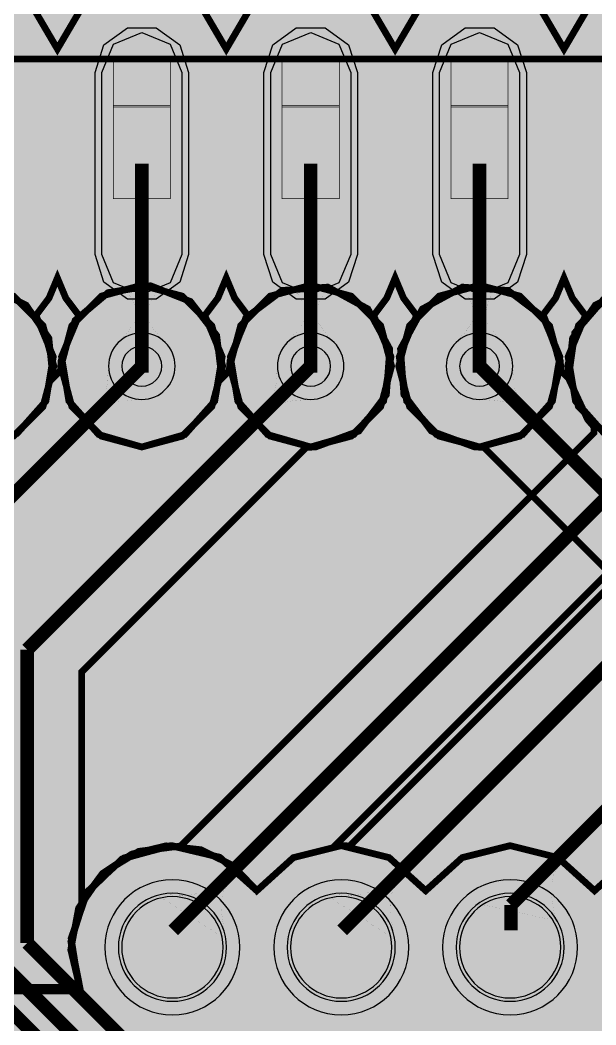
# Model space of a CAD drawing. Header units: millimetres. Extents: x 0 to 100, y -100 to 0.
# Drawn here: x 38.09 to 42.42, y -91.08 to -83.53 of the extents above; entities that cross this region are included whole.
import ezdxf

# ---------------------------------------------------------------- set-up
doc = ezdxf.new("R2010")
doc.units = ezdxf.units.MM
doc.header["$MEASUREMENT"] = 0
for name, color, linetype, true_color in [('Bottom-Layer', 7, 'Continuous', 0x0000ff), ('Bottom-Paste-Mask-Layer', 7, 'Continuous', 0x800000), ('Bottom-Solder-Mask-Layer', 7, 'Continuous', 0xaa00ff), ('Component-Shape-Layer', 7, 'Continuous', 0x00cccc), ('Hole-Layer', 7, 'Continuous', 0x222222), ('Inner1', 7, 'Continuous', 0x999966), ('Inner2', 7, 'Continuous', 0x008000), ('Multi-Layer', 7, 'Continuous', 0xc0c0c0), ('Pin-Floating-Layer', 7, 'Continuous', 0xff99ff), ('Pin-Soldering-Layer', 7, 'Continuous', 0xcc9999), ('Top-Layer', 7, 'Continuous', 0xff0000), ('Top-Paste-Mask-Layer', 7, 'Continuous', 0x808080), ('Top-Solder-Mask-Layer', 7, 'Continuous', 0x800080)]:
    doc.layers.add(name, color=color, linetype=linetype, true_color=true_color)

msp = doc.modelspace()

# ---------------------------------------------------------------- hatches: boundary and pattern name
at = {"layer": 'Bottom-Layer'}
for points in [[(99.6419, -0.3581), (99.6419, -99.6419), (0.3581, -99.6419), (0.3581, -0.3581)], [(42.7247, -86.7299), (43.0246, -86.6992), (43.2729, -86.5283), (43.4086, -86.2591), (43.3984, -85.9578), (43.2447, -85.6985), (42.9853, -85.5448), (42.684, -85.5345), (42.4149, -85.6702), (42.2439, -85.9185), (42.2132, -86.2184), (42.1567, -86.1619), (42.1515, -86.0885), (42.033, -85.7661), (41.7588, -85.5593), (41.4162, -85.5341), (41.1146, -85.6985), (40.9502, -86.0001), (40.9755, -86.3426), (41.1823, -86.6169), (41.5047, -86.7353), (41.5781, -86.7406), (44.6501, -89.8125), (44.2963, -89.7352), (43.9466, -89.8292), (43.6795, -90.0737), (43.4043, -89.8249), (43.0445, -89.7349), (42.6846, -89.8249), (42.4095, -90.0737), (42.1343, -89.8249), (41.7745, -89.7349), (41.4146, -89.8249), (41.1395, -90.0737), (40.8643, -89.8249), (40.5045, -89.7349), (40.1446, -89.8249), (39.8695, -90.0737), (39.6866, -89.883), (39.4498, -89.7659), (39.1872, -89.7364), (38.9303, -89.7981), (38.7097, -89.9435), (38.5518, -90.1553), (38.5518, -88.43), (40.2412, -86.7406), (40.3146, -86.7353), (40.637, -86.6169), (40.8438, -86.3426), (40.8691, -86.0001), (40.7047, -85.6985), (40.4031, -85.5341), (40.0605, -85.5593), (39.7863, -85.7661), (39.6678, -86.0885), (39.6626, -86.1619), (39.6061, -86.2184), (39.5674, -85.8979), (39.37, -85.6423), (39.0696, -85.5238), (38.751, -85.5758), (38.5038, -85.7835), (38.3978, -86.0885), (38.3926, -86.1619), (38.3361, -86.2184), (38.3053, -85.9184), (38.1342, -85.67), (37.8647, -85.5344), (37.5633, -85.545), (37.304, -85.6991), (37.1506, -85.9588), (37.141, -86.2603), (37.2773, -86.5293), (37.3255, -86.5849), (37.3255, -90.6937), (37.3566, -90.8503), (37.4453, -90.9831), (38.3695, -91.9072), (38.5022, -91.9959), (38.6588, -92.027), (44.3484, -92.027), (44.2115, -92.3), (44.1922, -92.6047), (44.2938, -92.8927), (44.5001, -93.118), (44.778, -93.2445), (45.0833, -93.2522), (45.3672, -93.1398), (45.5845, -92.9253), (45.8596, -93.174), (46.2195, -93.264), (46.5794, -93.174), (46.8545, -92.9253), (47.1297, -93.174), (47.4895, -93.264), (47.8494, -93.174), (48.1245, -92.9253), (48.3997, -93.174), (48.7595, -93.264), (49.1194, -93.174), (49.3945, -92.9253), (49.6697, -93.174), (50.0295, -93.264), (50.3894, -93.174), (50.6645, -92.9253), (50.9397, -93.174), (51.2995, -93.264), (51.6594, -93.174), (51.9345, -92.9253), (52.2097, -93.174), (52.5695, -93.264), (52.9294, -93.174), (53.2045, -92.9253), (53.4797, -93.174), (53.8395, -93.264), (54.1994, -93.174), (54.4745, -92.9253), (54.7497, -93.174), (55.1095, -93.264), (55.4694, -93.174), (55.7445, -92.9253), (56.0197, -93.174), (56.3795, -93.264), (56.7394, -93.174), (57.0145, -92.9253), (57.2897, -93.174), (57.6495, -93.264), (58.0094, -93.174), (58.2845, -92.9253), (58.5597, -93.174), (58.9195, -93.264), (59.2794, -93.174), (59.5545, -92.9253), (59.8297, -93.174), (60.1895, -93.264), (60.5494, -93.174), (60.8245, -92.9253), (61.0366, -93.1364), (61.3135, -93.2499), (61.6127, -93.2485), (61.8885, -93.1324), (62.0985, -92.9192), (62.2107, -92.6418), (62.2078, -92.3426), (62.0903, -92.0674), (62.0903, -90.0939), (62.0591, -89.9373), (61.9704, -89.8046), (61.4624, -89.2966), (61.3297, -89.2079), (61.1731, -89.1767), (45.1715, -89.1767)], [(38.8281, -90.4995, 1), (39.6409, -90.4995, 1)], [(40.0981, -90.4995, 1), (40.9109, -90.4995, 1)], [(41.3681, -90.4995, 1), (42.1809, -90.4995, 1)]]:
    msp.add_hatch(color=256, dxfattribs=at).paths.add_polyline_path(points)
at = {"layer": 'Bottom-Paste-Mask-Layer'}
for points in [[(38.8281, -90.4995, 1), (39.6409, -90.4995, 1)], [(40.0981, -90.4995, 1), (40.9109, -90.4995, 1)], [(41.3681, -90.4995, 1), (42.1809, -90.4995, 1)]]:
    msp.add_hatch(color=256, dxfattribs=at).paths.add_polyline_path(points)
at = {"layer": 'Bottom-Solder-Mask-Layer'}
for points in [[(38.7265, -90.4995, 1), (39.7425, -90.4995, 1)], [(39.9965, -90.4995, 1), (41.0125, -90.4995, 1)], [(41.2665, -90.4995, 1), (42.2825, -90.4995, 1)]]:
    msp.add_hatch(color=256, dxfattribs=at).paths.add_polyline_path(points)
at = {"layer": 'Hole-Layer'}
for points in [[(38.8535, -90.4995, 1), (39.6155, -90.4995, 1)], [(40.1235, -90.4995, 1), (40.8855, -90.4995, 1)], [(41.3935, -90.4995, 1), (42.1555, -90.4995, 1)]]:
    msp.add_hatch(color=256, dxfattribs=at).paths.add_polyline_path(points)
at = {"layer": 'Inner1'}
for points in [[(99.6419, -0.3581), (99.6419, -99.6419), (0.3581, -99.6419), (0.3581, -0.3581)], [(47.4913, -85.7694), (47.237, -85.7235), (47.0059, -85.8392), (43.1076, -89.7375), (42.9229, -89.7447), (42.7454, -89.7959), (51.4133, -81.128), (51.4897, -81.0892), (51.5564, -81.0352), (51.6008, -80.9908), (52.0418, -80.9908), (52.299, -81.1897), (52.6198, -81.2424), (52.9271, -81.1363), (53.1471, -80.8969), (53.2268, -80.5817), (53.1471, -80.2664), (52.9271, -80.027), (52.6198, -79.9209), (52.299, -79.9736), (52.0418, -80.1725), (51.4313, -80.1725), (51.2748, -80.2037), (51.142, -80.2924), (51.1201, -80.3142), (51.0442, -80.353), (50.9779, -80.4067), (44.4799, -86.9047), (44.4903, -86.8523), (44.4938, -86.7991), (44.4938, -86.5849), (44.542, -86.5293), (44.6862, -86.2176), (44.6386, -85.8774), (44.4142, -85.6174), (44.0847, -85.5203), (43.7551, -85.6174), (43.5308, -85.8774), (43.4831, -86.2176), (43.6273, -86.5293), (43.6755, -86.5849), (43.6755, -86.6296), (40.5675, -89.7375), (40.5117, -89.735), (40.4558, -89.7365), (43.104, -87.0884), (43.1926, -86.9556), (43.2238, -86.7991), (43.2238, -86.5849), (43.272, -86.5293), (43.4162, -86.2176), (43.3686, -85.8774), (43.1442, -85.6174), (42.8147, -85.5203), (42.4851, -85.6174), (42.2608, -85.8774), (42.2131, -86.2176), (42.3573, -86.5293), (42.4055, -86.5849), (42.4055, -86.6296), (39.2975, -89.7375), (38.9818, -89.7779), (38.7098, -89.9434), (38.5288, -90.2052), (38.4702, -90.5181), (38.544, -90.8277), (29.4535, -90.8277), (25.3557, -86.7299), (25.6556, -86.6992), (25.9039, -86.5283), (26.0396, -86.2591), (26.0293, -85.9578), (25.8756, -85.6985), (25.6163, -85.5448), (25.315, -85.5345), (25.0458, -85.6702), (24.8749, -85.9185), (24.8442, -86.2184), (24.7877, -86.1619), (24.7825, -86.0885), (24.6765, -85.7835), (24.4293, -85.5758), (24.1106, -85.5238), (23.8103, -85.6423), (23.6129, -85.8979), (23.5742, -86.2184), (23.5177, -86.1619), (23.5124, -86.0885), (23.4065, -85.7835), (23.1593, -85.5758), (22.8406, -85.5238), (22.5403, -85.6423), (22.3429, -85.8979), (22.3042, -86.2184), (22.2477, -86.1619), (22.2424, -86.0885), (22.1653, -85.8298), (21.9838, -85.6299), (21.7336, -85.5283), (21.4642, -85.545), (21.2285, -85.6768), (21.073, -85.8976), (20.909, -85.7335), (20.909, -83.1567), (22.8256, -81.24), (23.1482, -81.1988), (23.4125, -81.0093), (23.5548, -80.7169), (23.5411, -80.392), (23.3745, -80.1127), (23.0952, -79.9462), (22.7703, -79.9325), (22.478, -80.0748), (22.2884, -80.3391), (22.2473, -80.6616), (20.2109, -82.6981), (20.1222, -82.8308), (20.0911, -82.9873), (20.0911, -85.9299), (20.1506, -86.1423), (20.3117, -86.2929), (27.5262, -93.5074), (27.6588, -93.596), (27.8153, -93.6271), (44.1105, -93.6271), (44.267, -93.596), (44.3997, -93.5074), (44.6775, -93.2295), (44.7482, -93.2397), (44.7938, -93.248), (45.0939, -93.2503), (45.3717, -93.1369), (45.5845, -92.9253), (45.8596, -93.174), (46.2195, -93.264), (46.5794, -93.174), (46.8545, -92.9253), (47.1297, -93.174), (47.4895, -93.264), (47.8494, -93.174), (48.1245, -92.9253), (48.3997, -93.174), (48.7595, -93.264), (49.1194, -93.174), (49.3945, -92.9253), (49.6697, -93.174), (50.0295, -93.264), (50.3894, -93.174), (50.6645, -92.9253), (50.9397, -93.174), (51.2995, -93.264), (51.6594, -93.174), (51.9345, -92.9253), (52.2097, -93.174), (52.5695, -93.264), (52.9294, -93.174), (53.2045, -92.9253), (53.4797, -93.174), (53.8395, -93.264), (54.1994, -93.174), (54.4745, -92.9253), (54.7497, -93.174), (55.1095, -93.264), (55.4694, -93.174), (55.7445, -92.9253), (56.0197, -93.174), (56.3795, -93.264), (56.7394, -93.174), (57.0145, -92.9253), (57.2897, -93.174), (57.6495, -93.264), (58.0094, -93.174), (58.2845, -92.9253), (58.5597, -93.174), (58.9195, -93.264), (59.2794, -93.174), (59.5545, -92.9253), (59.8297, -93.174), (60.1895, -93.264), (60.5494, -93.174), (60.8245, -92.9253), (61.1133, -93.1811), (61.4903, -93.2634), (61.8594, -93.1511), (62.1267, -92.8728), (62.2241, -92.4995), (62.1267, -92.1261), (61.8594, -91.8479), (61.4903, -91.7356), (61.1133, -91.8178), (60.8245, -92.0737), (60.5494, -91.8249), (60.1895, -91.7349), (59.8297, -91.8249), (59.5545, -92.0737), (59.2794, -91.8249), (58.9195, -91.7349), (58.5597, -91.8249), (58.2845, -92.0737), (58.0094, -91.8249), (57.6495, -91.7349), (57.2897, -91.8249), (57.0145, -92.0737), (56.7394, -91.8249), (56.3795, -91.7349), (56.0197, -91.8249), (55.7445, -92.0737), (55.4694, -91.8249), (55.1095, -91.7349), (54.7497, -91.8249), (54.4745, -92.0737), (54.1994, -91.8249), (53.8395, -91.7349), (53.4797, -91.8249), (53.2045, -92.0737), (52.9294, -91.8249), (52.5695, -91.7349), (52.2097, -91.8249), (51.9345, -92.0737), (51.6594, -91.8249), (51.2995, -91.7349), (50.9397, -91.8249), (50.6645, -92.0737), (50.3894, -91.8249), (50.0295, -91.7349), (49.6697, -91.8249), (49.3945, -92.0737), (49.2108, -91.8824), (48.9728, -91.7653), (48.7092, -91.7366), (48.2294, -91.2568), (48.5299, -91.1477), (48.7595, -90.9253), (49.0347, -91.174), (49.3945, -91.264), (49.7544, -91.174), (50.0295, -90.9253), (50.3047, -91.174), (50.6645, -91.264), (51.0244, -91.174), (51.2995, -90.9253), (51.5747, -91.174), (51.9345, -91.264), (52.2944, -91.174), (52.5695, -90.9253), (52.8447, -91.174), (53.2045, -91.264), (53.5644, -91.174), (53.8395, -90.9253), (54.1147, -91.174), (54.4745, -91.264), (54.8344, -91.174), (55.1095, -90.9253), (55.3847, -91.174), (55.7445, -91.264), (56.1044, -91.174), (56.3795, -90.9253), (56.6547, -91.174), (57.0145, -91.264), (57.3744, -91.174), (57.6495, -90.9253), (57.9247, -91.174), (58.2845, -91.264), (58.6444, -91.174), (58.9195, -90.9253), (59.1947, -91.174), (59.5545, -91.264), (59.9144, -91.174), (60.1895, -90.9253), (60.4737, -91.1788), (60.845, -91.2638), (61.2111, -91.1591), (61.4814, -90.8907), (61.5171, -90.8333), (61.5557, -90.7815), (69.4988, -90.7815), (69.6554, -90.7504), (69.7881, -90.6617), (73.7092, -86.7406), (73.7826, -86.7353), (74.1051, -86.6169), (74.3119, -86.3426), (74.3371, -86.0001), (74.1727, -85.6985), (73.8711, -85.5341), (73.5286, -85.5593), (73.2543, -85.7661), (73.1359, -86.0885), (73.1306, -86.1619), (73.0741, -86.2184), (73.0354, -85.8979), (72.838, -85.6423), (72.5377, -85.5238), (72.219, -85.5758), (71.9718, -85.7835), (71.8659, -86.0885), (71.8606, -86.1619), (71.8041, -86.2184), (71.7654, -85.8979), (71.568, -85.6423), (71.2677, -85.5238), (70.949, -85.5758), (70.7018, -85.7835), (70.5959, -86.0885), (70.5906, -86.1619), (70.5341, -86.2184), (70.4954, -85.8979), (70.298, -85.6423), (69.9977, -85.5238), (69.679, -85.5758), (69.4318, -85.7835), (69.3259, -86.0885), (69.3206, -86.1619), (69.2641, -86.2184), (69.2254, -85.8979), (69.028, -85.6423), (68.7277, -85.5238), (68.409, -85.5758), (68.1618, -85.7835), (68.0559, -86.0885), (68.0506, -86.1619), (67.9941, -86.2184), (67.9554, -85.8979), (67.758, -85.6423), (67.4577, -85.5238), (67.139, -85.5758), (66.8918, -85.7835), (66.7859, -86.0885), (66.7806, -86.1619), (66.7241, -86.2184), (66.6854, -85.8979), (66.488, -85.6423), (66.1877, -85.5238), (65.869, -85.5758), (65.6218, -85.7835), (65.5158, -86.0885), (65.5106, -86.1619), (63.9428, -87.7297), (60.9374, -87.7297), (67.423, -81.2441), (67.7284, -81.1535), (67.9563, -80.9311), (68.0542, -80.628), (67.9995, -80.3142), (67.8048, -80.0621), (67.5151, -79.9299), (67.1971, -79.948), (66.9242, -80.1123), (66.7594, -80.3849), (66.7407, -80.7028), (66.7488, -80.7611), (59.9842, -87.5257), (58.095, -87.5257), (58.8802, -86.7406), (58.9536, -86.7353), (59.276, -86.6169), (59.4829, -86.3426), (59.5081, -86.0001), (59.3437, -85.6985), (59.0421, -85.5341), (58.6995, -85.5593), (58.4253, -85.7661), (58.3068, -86.0885), (58.3016, -86.1619), (58.2451, -86.2184), (58.2064, -85.8979), (58.009, -85.6423), (57.7087, -85.5238), (57.39, -85.5758), (57.1428, -85.7835), (57.0368, -86.0885), (57.0316, -86.1619), (56.9751, -86.2184), (56.9364, -85.8979), (56.739, -85.6423), (56.4387, -85.5238), (56.12, -85.5758), (55.8728, -85.7835), (55.7668, -86.0885), (55.7616, -86.1619), (55.7051, -86.2184), (55.6664, -85.8979), (55.469, -85.6423), (55.1687, -85.5238), (54.85, -85.5758), (54.6028, -85.7835), (54.4968, -86.0885), (54.4916, -86.1619), (54.4351, -86.2184), (54.3964, -85.8979), (54.199, -85.6423), (53.8987, -85.5238), (53.58, -85.5758), (53.3328, -85.7835), (53.2268, -86.0885), (53.2216, -86.1619), (53.1651, -86.2184), (53.1264, -85.8979), (52.929, -85.6423), (52.6287, -85.5238), (52.31, -85.5758), (52.0628, -85.7835), (51.9568, -86.0885), (51.9516, -86.1619), (51.9412, -86.1723), (51.9002, -86.1723), (51.8645, -85.9187), (51.7275, -85.7023), (51.5136, -85.5615), (51.2606, -85.5212), (51.0135, -85.5887), (50.8161, -85.7519), (50.8013, -85.7694)], [(37.1265, -86.1285), (37.208, -86.4326), (37.4306, -86.6552), (37.7346, -86.7366), (38.0387, -86.6552), (38.2613, -86.4326), (38.3428, -86.1285), (38.2613, -85.8244), (38.0387, -85.6018), (37.7346, -85.5203), (37.4306, -85.6018), (37.208, -85.8244)], [(38.3965, -86.1285), (38.478, -86.4326), (38.7006, -86.6552), (39.0046, -86.7366), (39.3087, -86.6552), (39.5313, -86.4326), (39.6128, -86.1285), (39.5313, -85.8244), (39.3087, -85.6018), (39.0046, -85.5203), (38.7006, -85.6018), (38.478, -85.8244)], [(39.6665, -86.1285), (39.748, -86.4326), (39.9706, -86.6552), (40.2746, -86.7366), (40.5787, -86.6552), (40.8013, -86.4326), (40.8828, -86.1285), (40.8013, -85.8244), (40.5787, -85.6018), (40.2746, -85.5203), (39.9706, -85.6018), (39.748, -85.8244)], [(40.9365, -86.1285), (41.018, -86.4326), (41.2406, -86.6552), (41.5446, -86.7366), (41.8487, -86.6552), (42.0713, -86.4326), (42.1528, -86.1285), (42.0713, -85.8244), (41.8487, -85.6018), (41.5446, -85.5203), (41.2406, -85.6018), (41.018, -85.8244)]]:
    msp.add_hatch(color=256, dxfattribs=at).paths.add_polyline_path(points)
at = {"layer": 'Inner2'}
for points in [[(99.6419, -0.3581), (99.6419, -99.6419), (0.3581, -99.6419), (0.3581, -0.3581)], [(49.3945, -89.7349), (49.0347, -89.8249), (48.7595, -90.0737), (48.4844, -89.8249), (48.1245, -89.7349), (47.7647, -89.8249), (47.4895, -90.0737), (47.2144, -89.8249), (46.8545, -89.7349), (46.4946, -89.8249), (46.2195, -90.0737), (45.9444, -89.8249), (45.5845, -89.7349), (45.2246, -89.8249), (44.9495, -90.0737), (44.6744, -89.8249), (44.3145, -89.7349), (43.9546, -89.8249), (43.6795, -90.0737), (43.4043, -89.8249), (43.0445, -89.7349), (42.6846, -89.8249), (42.4095, -90.0737), (42.1343, -89.8249), (41.7745, -89.7349), (41.4146, -89.8249), (41.1395, -90.0737), (40.8643, -89.8249), (40.5045, -89.7349), (40.1446, -89.8249), (39.8695, -90.0737), (39.5882, -89.8217), (39.2206, -89.7351), (38.8564, -89.8349), (38.5845, -90.097), (38.4711, -90.4572), (38.544, -90.8277), (33.2635, -90.8277), (28.5977, -86.1619), (28.5925, -86.0885), (28.4865, -85.7835), (28.2393, -85.5758), (27.9206, -85.5238), (27.6203, -85.6423), (27.4229, -85.8979), (27.3842, -86.2184), (27.3277, -86.1619), (27.3225, -86.0885), (27.2165, -85.7835), (26.9693, -85.5758), (26.6506, -85.5238), (26.3503, -85.6423), (26.1529, -85.8979), (26.1142, -86.2184), (26.0577, -86.1619), (26.0525, -86.0885), (25.934, -85.7661), (25.6598, -85.5593), (25.3172, -85.5341), (25.0156, -85.6985), (24.8512, -86.0001), (24.8764, -86.3426), (25.0833, -86.6169), (25.4057, -86.7353), (25.4791, -86.7406), (30.6727, -91.9342), (30.8054, -92.0229), (30.962, -92.054), (44.3281, -92.054), (44.2043, -92.3286), (44.1961, -92.6298), (44.3049, -92.9107), (44.5138, -93.1277), (44.7903, -93.2473), (45.0916, -93.2507), (45.3707, -93.1375), (45.5845, -92.9253), (45.8596, -93.174), (46.2195, -93.264), (46.5794, -93.174), (46.8545, -92.9253), (47.1297, -93.174), (47.4895, -93.264), (47.8494, -93.174), (48.1245, -92.9253), (48.3997, -93.174), (48.7595, -93.264), (49.1194, -93.174), (49.3945, -92.9253), (49.6697, -93.174), (50.0295, -93.264), (50.3894, -93.174), (50.6645, -92.9253), (50.9397, -93.174), (51.2995, -93.264), (51.6594, -93.174), (51.9345, -92.9253), (52.2097, -93.174), (52.5695, -93.264), (52.9294, -93.174), (53.2045, -92.9253), (53.4797, -93.174), (53.8395, -93.264), (54.1994, -93.174), (54.4745, -92.9253), (54.7497, -93.174), (55.1095, -93.264), (55.4694, -93.174), (55.7445, -92.9253), (56.0197, -93.174), (56.3795, -93.264), (56.7394, -93.174), (57.0145, -92.9253), (57.2897, -93.174), (57.6495, -93.264), (58.0094, -93.174), (58.2845, -92.9253), (58.5597, -93.174), (58.9195, -93.264), (59.2794, -93.174), (59.5545, -92.9253), (59.8297, -93.174), (60.1895, -93.264), (60.5494, -93.174), (60.8245, -92.9253), (61.1133, -93.1811), (61.4903, -93.2634), (61.8594, -93.1511), (62.1267, -92.8728), (62.2241, -92.4995), (62.1267, -92.1261), (61.8594, -91.8479), (61.4903, -91.7356), (61.1133, -91.8178), (60.8245, -92.0737), (60.5494, -91.8249), (60.1895, -91.7349), (59.8297, -91.8249), (59.5545, -92.0737), (59.2794, -91.8249), (58.9195, -91.7349), (58.5597, -91.8249), (58.2845, -92.0737), (58.0094, -91.8249), (57.6495, -91.7349), (57.2897, -91.8249), (57.0145, -92.0737), (56.7394, -91.8249), (56.3795, -91.7349), (56.0197, -91.8249), (55.7445, -92.0737), (55.4694, -91.8249), (55.1095, -91.7349), (54.7497, -91.8249), (54.4745, -92.0737), (54.1994, -91.8249), (53.8395, -91.7349), (53.4797, -91.8249), (53.2045, -92.0737), (53.0208, -91.8824), (52.7828, -91.7653), (52.5192, -91.7366), (52.0394, -91.2568), (52.3399, -91.1477), (52.5695, -90.9253), (52.8447, -91.174), (53.2045, -91.264), (53.5644, -91.174), (53.8395, -90.9253), (54.1147, -91.174), (54.4745, -91.264), (54.8344, -91.174), (55.1095, -90.9253), (55.3847, -91.174), (55.7445, -91.264), (56.1044, -91.174), (56.3795, -90.9253), (56.6547, -91.174), (57.0145, -91.264), (57.3744, -91.174), (57.6495, -90.9253), (57.9247, -91.174), (58.2845, -91.264), (58.6444, -91.174), (58.9195, -90.9253), (59.1947, -91.174), (59.5545, -91.264), (59.9144, -91.174), (60.1895, -90.9253), (60.4783, -91.1811), (60.8553, -91.2634), (61.2244, -91.1511), (61.4917, -90.8728), (61.5891, -90.4995), (61.4917, -90.1261), (61.2244, -89.8479), (60.8553, -89.7356), (60.4783, -89.8178), (60.1895, -90.0737), (59.9144, -89.8249), (59.5545, -89.7349), (59.1947, -89.8249), (58.9195, -90.0737), (58.6444, -89.8249), (58.2845, -89.7349), (57.9247, -89.8249), (57.6495, -90.0737), (57.3744, -89.8249), (57.0145, -89.7349), (56.6547, -89.8249), (56.3795, -90.0737), (56.1044, -89.8249), (55.7445, -89.7349), (55.3847, -89.8249), (55.1095, -90.0737), (54.8344, -89.8249), (54.4745, -89.7349), (54.1147, -89.8249), (53.8395, -90.0737), (53.5644, -89.8249), (53.2045, -89.7349), (52.8447, -89.8249), (52.5695, -90.0737), (52.2944, -89.8249), (51.9345, -89.7349), (51.5747, -89.8249), (51.2995, -90.0737), (51.0244, -89.8249), (50.6645, -89.7349), (50.3047, -89.8249), (50.0295, -90.0737), (49.7544, -89.8249)], [(37.1265, -86.1285), (37.208, -86.4326), (37.4306, -86.6552), (37.7346, -86.7366), (38.0387, -86.6552), (38.2613, -86.4326), (38.3428, -86.1285), (38.2613, -85.8244), (38.0387, -85.6018), (37.7346, -85.5203), (37.4306, -85.6018), (37.208, -85.8244)], [(38.3965, -86.1285), (38.478, -86.4326), (38.7006, -86.6552), (39.0046, -86.7366), (39.3087, -86.6552), (39.5313, -86.4326), (39.6128, -86.1285), (39.5313, -85.8244), (39.3087, -85.6018), (39.0046, -85.5203), (38.7006, -85.6018), (38.478, -85.8244)], [(39.6665, -86.1285), (39.748, -86.4326), (39.9706, -86.6552), (40.2746, -86.7366), (40.5787, -86.6552), (40.8013, -86.4326), (40.8828, -86.1285), (40.8013, -85.8244), (40.5787, -85.6018), (40.2746, -85.5203), (39.9706, -85.6018), (39.748, -85.8244)], [(40.9365, -86.1285), (41.018, -86.4326), (41.2406, -86.6552), (41.5446, -86.7366), (41.8487, -86.6552), (42.0713, -86.4326), (42.1528, -86.1285), (42.0713, -85.8244), (41.8487, -85.6018), (41.5446, -85.5203), (41.2406, -85.6018), (41.018, -85.8244)], [(42.2065, -86.1285), (42.288, -86.4326), (42.5106, -86.6552), (42.8147, -86.7366), (43.1187, -86.6552), (43.3413, -86.4326), (43.4228, -86.1285), (43.3413, -85.8244), (43.1187, -85.6018), (42.8147, -85.5203), (42.5106, -85.6018), (42.288, -85.8244)]]:
    msp.add_hatch(color=256, dxfattribs=at).paths.add_polyline_path(points)
at = {"layer": 'Multi-Layer'}
for points in [[(38.8281, -90.4995, 1), (39.6409, -90.4995, 1)], [(38.8281, -90.4995, 1), (39.6409, -90.4995, 1)], [(38.8281, -90.4995, 1), (39.6409, -90.4995, 1)], [(40.0981, -90.4995, 1), (40.9109, -90.4995, 1)], [(40.0981, -90.4995, 1), (40.9109, -90.4995, 1)], [(40.0981, -90.4995, 1), (40.9109, -90.4995, 1)], [(41.3681, -90.4995, 1), (42.1809, -90.4995, 1)], [(41.3681, -90.4995, 1), (42.1809, -90.4995, 1)], [(41.3681, -90.4995, 1), (42.1809, -90.4995, 1)]]:
    msp.add_hatch(color=256, dxfattribs=at).paths.add_polyline_path(points)
at = {"layer": 'Pin-Floating-Layer'}
for points in [[(38.7896, -84.1789), (38.7896, -83.8089), (39.2197, -83.8089), (39.2197, -84.1789)], [(38.7896, -84.1789), (38.7896, -83.8089), (39.2197, -83.8089), (39.2197, -84.1789)], [(40.0596, -84.1789), (40.0596, -83.8089), (40.4897, -83.8089), (40.4897, -84.1789)], [(40.0596, -84.1789), (40.0596, -83.8089), (40.4897, -83.8089), (40.4897, -84.1789)], [(41.3296, -84.1789), (41.3296, -83.8089), (41.7597, -83.8089), (41.7597, -84.1789)], [(41.3296, -84.1789), (41.3296, -83.8089), (41.7597, -83.8089), (41.7597, -84.1789)]]:
    msp.add_hatch(color=256, dxfattribs=at).paths.add_polyline_path(points)
at = {"layer": 'Pin-Soldering-Layer'}
for points in [[(38.7896, -84.8689), (38.7896, -84.1689), (39.2197, -84.1689), (39.2197, -84.8689)], [(38.7896, -84.8689), (38.7896, -84.1689), (39.2197, -84.1689), (39.2197, -84.8689)], [(40.0596, -84.8689), (40.0596, -84.1689), (40.4897, -84.1689), (40.4897, -84.8689)], [(40.0596, -84.8689), (40.0596, -84.1689), (40.4897, -84.1689), (40.4897, -84.8689)], [(41.3296, -84.8689), (41.3296, -84.1689), (41.7597, -84.1689), (41.7597, -84.8689)], [(41.3296, -84.8689), (41.3296, -84.1689), (41.7597, -84.1689), (41.7597, -84.8689)]]:
    msp.add_hatch(color=256, dxfattribs=at).paths.add_polyline_path(points)
at = {"layer": 'Top-Layer'}
for points in [[(99.6419, -0.3581), (99.6419, -99.6419), (0.3581, -99.6419), (0.3581, -0.3581)], [(39.3056, -85.289), (39.2175, -85.5018), (39.0046, -85.59), (38.7918, -85.5018), (38.7036, -85.289), (38.7036, -83.92), (38.7918, -83.7072), (39.0046, -83.619), (39.2175, -83.7072), (39.3056, -83.92)], [(40.5756, -85.289), (40.4875, -85.5018), (40.2746, -85.59), (40.0618, -85.5018), (39.9736, -85.289), (39.9736, -83.92), (40.0618, -83.7072), (40.2746, -83.619), (40.4875, -83.7072), (40.5756, -83.92)], [(41.8457, -85.289), (41.7575, -85.5018), (41.5446, -85.59), (41.3318, -85.5018), (41.2436, -85.289), (41.2436, -83.92), (41.3318, -83.7072), (41.5446, -83.619), (41.7575, -83.7072), (41.8457, -83.92)], [(38.8281, -90.4995, 1), (39.6409, -90.4995, 1)], [(40.0981, -90.4995, 1), (40.9109, -90.4995, 1)], [(41.3681, -90.4995, 1), (42.1809, -90.4995, 1)]]:
    msp.add_hatch(color=256, dxfattribs=at).paths.add_polyline_path(points)
at = {"layer": 'Top-Paste-Mask-Layer'}
for points in [[(39.3056, -85.289), (39.2175, -85.5018), (39.0046, -85.59), (38.7918, -85.5018), (38.7036, -85.289), (38.7036, -83.92), (38.7918, -83.7072), (39.0046, -83.619), (39.2175, -83.7072), (39.3056, -83.92)], [(40.5756, -85.289), (40.4875, -85.5018), (40.2746, -85.59), (40.0618, -85.5018), (39.9736, -85.289), (39.9736, -83.92), (40.0618, -83.7072), (40.2746, -83.619), (40.4875, -83.7072), (40.5756, -83.92)], [(41.8457, -85.289), (41.7575, -85.5018), (41.5446, -85.59), (41.3318, -85.5018), (41.2436, -85.289), (41.2436, -83.92), (41.3318, -83.7072), (41.5446, -83.619), (41.7575, -83.7072), (41.8457, -83.92)], [(38.8281, -90.4995, 1), (39.6409, -90.4995, 1)], [(40.0981, -90.4995, 1), (40.9109, -90.4995, 1)], [(41.3681, -90.4995, 1), (42.1809, -90.4995, 1)]]:
    msp.add_hatch(color=256, dxfattribs=at).paths.add_polyline_path(points)
at = {"layer": 'Top-Solder-Mask-Layer'}
for points in [[(39.3566, -85.289), (39.2894, -85.4959), (39.1134, -85.6238), (38.8959, -85.6238), (38.7199, -85.4959), (38.6526, -85.289), (38.6526, -83.92), (38.7199, -83.7131), (38.8959, -83.5852), (39.1134, -83.5852), (39.2894, -83.7131), (39.3566, -83.92)], [(40.6266, -85.289), (40.5594, -85.4959), (40.3834, -85.6238), (40.1659, -85.6238), (39.9899, -85.4959), (39.9226, -85.289), (39.9226, -83.92), (39.9899, -83.7131), (40.1659, -83.5852), (40.3834, -83.5852), (40.5594, -83.7131), (40.6266, -83.92)], [(41.8967, -85.289), (41.8294, -85.4959), (41.6534, -85.6238), (41.4359, -85.6238), (41.2599, -85.4959), (41.1926, -85.289), (41.1926, -83.92), (41.2599, -83.7131), (41.4359, -83.5852), (41.6534, -83.5852), (41.8294, -83.7131), (41.8967, -83.92)], [(38.8281, -90.4995, 1), (39.6409, -90.4995, 1)], [(40.0981, -90.4995, 1), (40.9109, -90.4995, 1)], [(41.3681, -90.4995, 1), (42.1809, -90.4995, 1)]]:
    msp.add_hatch(color=256, dxfattribs=at).paths.add_polyline_path(points)

# ---------------------------------------------------------------- linework, layer by layer
at = {"layer": 'Bottom-Layer'}
for points, const_width in [([(42.6846, -89.8249), (42.4095, -90.0737), (42.1343, -89.8249), (41.7745, -89.7349), (41.4146, -89.8249), (41.1395, -90.0737), (40.8643, -89.8249), (40.5045, -89.7349), (40.1446, -89.8249), (39.8695, -90.0737), (39.6866, -89.883), (39.4498, -89.7659), (39.1872, -89.7364), (38.9303, -89.7981), (38.7097, -89.9435), (38.5518, -90.1553), (38.5518, -88.43), (40.2412, -86.7406), (40.3146, -86.7353), (40.637, -86.6169), (40.8438, -86.3426), (40.8691, -86.0001), (40.7047, -85.6985), (40.4031, -85.5341), (40.0605, -85.5593), (39.7863, -85.7661), (39.6678, -86.0885), (39.6626, -86.1619), (39.6061, -86.2184), (39.5674, -85.8979), (39.37, -85.6423), (39.0696, -85.5238), (38.751, -85.5758), (38.5038, -85.7835), (38.3978, -86.0885), (38.3926, -86.1619), (38.3361, -86.2184), (38.3053, -85.9184), (38.1342, -85.67), (37.8647, -85.5344)], 0.0508), ([(42.684, -85.5345), (42.4149, -85.6702), (42.2439, -85.9185), (42.2132, -86.2184), (42.1567, -86.1619), (42.1515, -86.0885), (42.033, -85.7661), (41.7588, -85.5593), (41.4162, -85.5341), (41.1146, -85.6985), (40.9502, -86.0001), (40.9755, -86.3426), (41.1823, -86.6169), (41.5047, -86.7353), (41.5781, -86.7406), (44.6501, -89.8125)], 0.0508), ([(39.0046, -86.1285), (37.9386, -87.1945)], 0.102), ([(40.2746, -86.1285), (38.1426, -88.2605)], 0.102), ([(41.5446, -86.1285), (45.002, -89.5859)], 0.102), ([(38.1426, -88.2605), (38.1426, -90.4667)], 0.102), ([(38.1426, -90.4667), (38.8858, -91.2099)], 0.102), ([(37.9386, -90.6092), (38.7433, -91.4139)], 0.102), ([(37.7346, -90.6937), (38.6588, -91.6179)], 0.102)]:
    msp.add_lwpolyline(points, dxfattribs=dict(at, const_width=const_width))
at = {"layer": 'Bottom-Layer', "const_width": 0.000254}
for points in [[(38.8, -86.4052), (38.7279, -86.3331), (38.7379, -86.3065), (38.745, -86.2557), (38.7551, -86.1128), (39.0203, -86.378), (38.8774, -86.3881), (38.8266, -86.3953)], [(40.07, -86.4052), (39.9979, -86.3331), (40.0079, -86.3065), (40.015, -86.2557), (40.0251, -86.1128), (40.2903, -86.378), (40.1474, -86.3881), (40.0966, -86.3953)], [(41.8214, -86.3331), (41.7493, -86.4052), (41.7227, -86.3953), (41.6719, -86.3881), (41.529, -86.378), (41.7942, -86.1128), (41.8043, -86.2557), (41.8114, -86.3065)]]:
    msp.add_lwpolyline(points, close=True, dxfattribs=at)
at = {"layer": 'Bottom-Layer'}
for points in [[(38.8281, -90.4995, 1), (39.6409, -90.4995), (39.6409, -90.4995, 1), (38.8281, -90.4995)], [(40.0981, -90.4995, 1), (40.9109, -90.4995), (40.9109, -90.4995, 1), (40.0981, -90.4995)], [(41.3681, -90.4995, 1), (42.1809, -90.4995), (42.1809, -90.4995, 1), (41.3681, -90.4995)]]:
    msp.add_lwpolyline(points, format="xyb", dxfattribs=at)
at = {"layer": 'Bottom-Paste-Mask-Layer'}
for points in [[(38.8281, -90.4995, 1), (39.6409, -90.4995), (39.6409, -90.4995, 1), (38.8281, -90.4995)], [(40.0981, -90.4995, 1), (40.9109, -90.4995), (40.9109, -90.4995, 1), (40.0981, -90.4995)], [(41.3681, -90.4995, 1), (42.1809, -90.4995), (42.1809, -90.4995, 1), (41.3681, -90.4995)]]:
    msp.add_lwpolyline(points, format="xyb", dxfattribs=at)
at = {"layer": 'Bottom-Solder-Mask-Layer'}
for points in [[(38.7265, -90.4995, 1), (39.7425, -90.4995, 1)], [(39.9965, -90.4995, 1), (41.0125, -90.4995, 1)], [(41.2665, -90.4995, 1), (42.2825, -90.4995, 1)]]:
    msp.add_lwpolyline(points, format="xyb", close=True, dxfattribs=at)
at = {"layer": 'Component-Shape-Layer', "const_width": 0.0508}
msp.add_lwpolyline([(35.9596, -83.8189), (35.9596, -79.9189), (45.8597, -79.9189), (45.8597, -83.8189)], close=True, dxfattribs=at)
msp.add_lwpolyline([(35.9596, -83.8189), (35.9596, -79.9189), (45.8597, -79.9189), (45.8597, -83.8189)], close=True, dxfattribs=at)
at = {"layer": 'Hole-Layer'}
for points in [[(38.8546, -86.1285, 1), (39.1546, -86.1285, 1)], [(40.1246, -86.1285, 1), (40.4246, -86.1285, 1)], [(41.3946, -86.1285, 1), (41.6946, -86.1285, 1)], [(38.8535, -90.4995, 1), (39.6155, -90.4995, 1)], [(40.1235, -90.4995, 1), (40.8855, -90.4995, 1)], [(41.3935, -90.4995, 1), (42.1555, -90.4995, 1)]]:
    msp.add_lwpolyline(points, format="xyb", close=True, dxfattribs=at)
at = {"layer": 'Inner1'}
for points, const_width in [([(51.2671, -80.6959), (41.7813, -90.1816)], 0.1016), ([(42.4851, -85.6174), (42.2608, -85.8774), (42.2131, -86.2176), (42.3573, -86.5293), (42.4055, -86.5849), (42.4055, -86.6296), (39.2975, -89.7375), (38.9818, -89.7779), (38.7098, -89.9434), (38.5288, -90.2052), (38.4702, -90.5181), (38.544, -90.8277), (29.4535, -90.8277)], 0.0508), ([(43.6755, -86.6296), (40.5675, -89.7375), (40.5117, -89.735), (40.4558, -89.7365), (43.104, -87.0884)], 0.0508), ([(42.8147, -86.7991), (39.2413, -90.3724)], 0.102), ([(44.0847, -86.7991), (40.5113, -90.3724)], 0.102), ([(41.7813, -90.1816), (41.7813, -90.3724)], 0.1016)]:
    msp.add_lwpolyline(points, dxfattribs=dict(at, const_width=const_width))
for points, const_width in [([(37.1265, -86.1285), (37.208, -86.4326), (37.4306, -86.6552), (37.7346, -86.7366), (38.0387, -86.6552), (38.2613, -86.4326), (38.3428, -86.1285), (38.2613, -85.8244), (38.0387, -85.6018), (37.7346, -85.5203), (37.4306, -85.6018), (37.208, -85.8244)], 0.0508), ([(38.3965, -86.1285), (38.478, -86.4326), (38.7006, -86.6552), (39.0046, -86.7366), (39.3087, -86.6552), (39.5313, -86.4326), (39.6128, -86.1285), (39.5313, -85.8244), (39.3087, -85.6018), (39.0046, -85.5203), (38.7006, -85.6018), (38.478, -85.8244)], 0.0508), ([(39.6665, -86.1285), (39.748, -86.4326), (39.9706, -86.6552), (40.2746, -86.7366), (40.5787, -86.6552), (40.8013, -86.4326), (40.8828, -86.1285), (40.8013, -85.8244), (40.5787, -85.6018), (40.2746, -85.5203), (39.9706, -85.6018), (39.748, -85.8244)], 0.0508), ([(40.9365, -86.1285), (41.018, -86.4326), (41.2406, -86.6552), (41.5446, -86.7366), (41.8487, -86.6552), (42.0713, -86.4326), (42.1528, -86.1285), (42.0713, -85.8244), (41.8487, -85.6018), (41.5446, -85.5203), (41.2406, -85.6018), (41.018, -85.8244)], 0.0508), ([(41.8274, -90.0637), (42.1325, -89.9023), (42.1188, -89.9192), (42.1077, -89.9397), (42.0926, -89.9888), (42.0859, -90.0455), (42.0862, -90.1059), (42.092, -90.1657), (42.1021, -90.2209), (42.115, -90.2675), (42.1294, -90.3014), (41.5336, -90.1722), (41.5574, -90.1601), (41.5895, -90.1509), (41.6693, -90.1342), (41.7124, -90.1236), (41.7547, -90.1094), (41.7938, -90.0899)], 0.000254), ([(39.4802, -90.0614), (39.6425, -90.0433), (39.6291, -90.0601), (39.6187, -90.0802), (39.606, -90.1281), (39.6022, -90.1833), (39.6049, -90.2422), (39.6211, -90.3558), (39.6364, -90.4395), (39.1247, -90.1082), (39.1565, -90.1039), (39.1981, -90.104), (39.2982, -90.1077), (39.3506, -90.1064), (39.4004, -90.0999), (39.4447, -90.0857), (39.4637, -90.0749)], 0.000254), ([(40.7502, -90.0614), (40.9125, -90.0433), (40.8991, -90.0601), (40.8887, -90.0802), (40.876, -90.1281), (40.8722, -90.1833), (40.8749, -90.2422), (40.8911, -90.3558), (40.9064, -90.4395), (40.3947, -90.1082), (40.4265, -90.1039), (40.4681, -90.104), (40.5682, -90.1077), (40.6206, -90.1064), (40.6704, -90.0999), (40.7147, -90.0857), (40.7337, -90.0749)], 0.000254)]:
    msp.add_lwpolyline(points, close=True, dxfattribs=dict(at, const_width=const_width))
at = {"layer": 'Inner2', "const_width": 0.0508}
for points in [[(37.1265, -86.1285), (37.208, -86.4326), (37.4306, -86.6552), (37.7346, -86.7366), (38.0387, -86.6552), (38.2613, -86.4326), (38.3428, -86.1285), (38.2613, -85.8244), (38.0387, -85.6018), (37.7346, -85.5203), (37.4306, -85.6018), (37.208, -85.8244)], [(38.3965, -86.1285), (38.478, -86.4326), (38.7006, -86.6552), (39.0046, -86.7366), (39.3087, -86.6552), (39.5313, -86.4326), (39.6128, -86.1285), (39.5313, -85.8244), (39.3087, -85.6018), (39.0046, -85.5203), (38.7006, -85.6018), (38.478, -85.8244)], [(39.6665, -86.1285), (39.748, -86.4326), (39.9706, -86.6552), (40.2746, -86.7366), (40.5787, -86.6552), (40.8013, -86.4326), (40.8828, -86.1285), (40.8013, -85.8244), (40.5787, -85.6018), (40.2746, -85.5203), (39.9706, -85.6018), (39.748, -85.8244)], [(40.9365, -86.1285), (41.018, -86.4326), (41.2406, -86.6552), (41.5446, -86.7366), (41.8487, -86.6552), (42.0713, -86.4326), (42.1528, -86.1285), (42.0713, -85.8244), (41.8487, -85.6018), (41.5446, -85.5203), (41.2406, -85.6018), (41.018, -85.8244)], [(42.2065, -86.1285), (42.288, -86.4326), (42.5106, -86.6552), (42.8147, -86.7366), (43.1187, -86.6552), (43.3413, -86.4326), (43.4228, -86.1285), (43.3413, -85.8244), (43.1187, -85.6018), (42.8147, -85.5203), (42.5106, -85.6018), (42.288, -85.8244)]]:
    msp.add_lwpolyline(points, close=True, dxfattribs=at)
msp.add_lwpolyline([(42.6846, -89.8249), (42.4095, -90.0737), (42.1343, -89.8249), (41.7745, -89.7349), (41.4146, -89.8249), (41.1395, -90.0737), (40.8643, -89.8249), (40.5045, -89.7349), (40.1446, -89.8249), (39.8695, -90.0737), (39.5882, -89.8217), (39.2206, -89.7351), (38.8564, -89.8349), (38.5845, -90.097), (38.4711, -90.4572), (38.544, -90.8277), (33.2635, -90.8277)], dxfattribs=at)
at = {"layer": 'Multi-Layer'}
for points in [[(38.7546, -86.1285, 1), (39.2546, -86.1285, 1)], [(40.0246, -86.1285, 1), (40.5246, -86.1285, 1)], [(41.2946, -86.1285, 1), (41.7946, -86.1285, 1)]]:
    msp.add_lwpolyline(points, format="xyb", close=True, dxfattribs=at)
for points in [[(38.8281, -90.4995, 1), (39.6409, -90.4995), (39.6409, -90.4995, 1), (38.8281, -90.4995)], [(38.8281, -90.4995, 1), (39.6409, -90.4995), (39.6409, -90.4995, 1), (38.8281, -90.4995)], [(38.8281, -90.4995, 1), (39.6409, -90.4995), (39.6409, -90.4995, 1), (38.8281, -90.4995)], [(40.0981, -90.4995, 1), (40.9109, -90.4995), (40.9109, -90.4995, 1), (40.0981, -90.4995)], [(40.0981, -90.4995, 1), (40.9109, -90.4995), (40.9109, -90.4995, 1), (40.0981, -90.4995)], [(40.0981, -90.4995, 1), (40.9109, -90.4995), (40.9109, -90.4995, 1), (40.0981, -90.4995)], [(41.3681, -90.4995, 1), (42.1809, -90.4995), (42.1809, -90.4995, 1), (41.3681, -90.4995)], [(41.3681, -90.4995, 1), (42.1809, -90.4995), (42.1809, -90.4995, 1), (41.3681, -90.4995)], [(41.3681, -90.4995, 1), (42.1809, -90.4995), (42.1809, -90.4995, 1), (41.3681, -90.4995)]]:
    msp.add_lwpolyline(points, format="xyb", dxfattribs=at)
at = {"layer": 'Pin-Floating-Layer', "const_width": 0.00508}
for points in [[(38.7896, -84.1789), (38.7896, -83.8089), (39.2197, -83.8089), (39.2197, -84.1789)], [(38.7896, -84.1789), (38.7896, -83.8089), (39.2197, -83.8089), (39.2197, -84.1789)], [(40.0596, -84.1789), (40.0596, -83.8089), (40.4897, -83.8089), (40.4897, -84.1789)], [(40.0596, -84.1789), (40.0596, -83.8089), (40.4897, -83.8089), (40.4897, -84.1789)], [(41.3296, -84.1789), (41.3296, -83.8089), (41.7597, -83.8089), (41.7597, -84.1789)], [(41.3296, -84.1789), (41.3296, -83.8089), (41.7597, -83.8089), (41.7597, -84.1789)]]:
    msp.add_lwpolyline(points, close=True, dxfattribs=at)
at = {"layer": 'Pin-Soldering-Layer', "const_width": 0.00508}
for points in [[(38.7896, -84.8689), (38.7896, -84.1689), (39.2197, -84.1689), (39.2197, -84.8689)], [(38.7896, -84.8689), (38.7896, -84.1689), (39.2197, -84.1689), (39.2197, -84.8689)], [(40.0596, -84.8689), (40.0596, -84.1689), (40.4897, -84.1689), (40.4897, -84.8689)], [(40.0596, -84.8689), (40.0596, -84.1689), (40.4897, -84.1689), (40.4897, -84.8689)], [(41.3296, -84.8689), (41.3296, -84.1689), (41.7597, -84.1689), (41.7597, -84.8689)], [(41.3296, -84.8689), (41.3296, -84.1689), (41.7597, -84.1689), (41.7597, -84.8689)]]:
    msp.add_lwpolyline(points, close=True, dxfattribs=at)
at = {"layer": 'Top-Layer'}
for points, const_width in [([(38.5413, -83.4512), (38.3696, -83.7432), (38.198, -83.4512)], 0.0508), ([(39.8113, -83.4512), (39.6396, -83.7432), (39.468, -83.4512)], 0.0508), ([(41.0813, -83.4512), (40.9096, -83.7432), (40.738, -83.4512)], 0.0508), ([(42.3513, -83.4512), (42.1796, -83.7432), (42.008, -83.4512)], 0.0508), ([(39.0046, -86.1785), (39.0046, -84.6045)], 0.1016), ([(40.2746, -86.1785), (40.2746, -84.6045)], 0.1016), ([(41.5446, -86.1785), (41.5446, -84.6045)], 0.1016), ([(38.0588, -86.6431), (38.2831, -86.3911), (38.3387, -86.0584), (38.2084, -85.7472), (38.3066, -85.6166), (38.3696, -85.4657), (38.4327, -85.6166), (38.5309, -85.7472), (38.4006, -86.0584), (38.4561, -86.3911), (38.6805, -86.6431), (39.0046, -86.7366), (39.3288, -86.6431), (39.5531, -86.3911), (39.6087, -86.0584), (39.4784, -85.7472), (39.5766, -85.6166), (39.6396, -85.4657), (39.7027, -85.6166), (39.8009, -85.7472), (39.6706, -86.0584), (39.7262, -86.3911), (39.9505, -86.6431), (40.2746, -86.7366), (40.5988, -86.6431), (40.8231, -86.3911), (40.8787, -86.0584), (40.7484, -85.7472), (40.8466, -85.6166), (40.9096, -85.4657), (40.9727, -85.6166), (41.0709, -85.7472), (40.9406, -86.0584), (40.9962, -86.3911), (41.2205, -86.6431), (41.5446, -86.7366), (41.8688, -86.6431), (42.0931, -86.3911), (42.1487, -86.0584), (42.0184, -85.7472), (42.1166, -85.6166), (42.1796, -85.4657), (42.2427, -85.6166), (42.3409, -85.7472), (42.2106, -86.0584), (42.2662, -86.3911), (42.4905, -86.6431)], 0.0508), ([(42.6846, -89.8249), (42.4095, -90.0737), (42.1343, -89.8249), (41.7745, -89.7349), (41.4146, -89.8249), (41.1395, -90.0737), (40.8643, -89.8249), (40.5045, -89.7349), (40.1446, -89.8249), (39.8695, -90.0737), (39.5926, -89.824), (39.2305, -89.735), (38.8694, -89.8277), (38.5951, -90.0803), (38.4729, -90.4326), (38.5318, -90.8007), (37.6936, -90.8007)], 0.0508)]:
    msp.add_lwpolyline(points, dxfattribs=dict(at, const_width=const_width))
for points in [[(39.3056, -85.289), (39.2175, -85.5018), (39.0046, -85.59), (38.7918, -85.5018), (38.7036, -85.289), (38.7036, -83.92), (38.7918, -83.7072), (39.0046, -83.619), (39.2175, -83.7072), (39.3056, -83.92)], [(40.5756, -85.289), (40.4875, -85.5018), (40.2746, -85.59), (40.0618, -85.5018), (39.9736, -85.289), (39.9736, -83.92), (40.0618, -83.7072), (40.2746, -83.619), (40.4875, -83.7072), (40.5756, -83.92)], [(41.8457, -85.289), (41.7575, -85.5018), (41.5446, -85.59), (41.3318, -85.5018), (41.2436, -85.289), (41.2436, -83.92), (41.3318, -83.7072), (41.5446, -83.619), (41.7575, -83.7072), (41.8457, -83.92)]]:
    msp.add_lwpolyline(points, close=True, dxfattribs=at)
at = {"layer": 'Top-Layer', "const_width": 0.000254}
for points in [[(39.0554, -85.7143), (38.9538, -85.7143), (38.9473, -85.6683), (38.93, -85.6228), (38.9056, -85.5849), (38.8919, -85.5711), (38.8776, -85.5619), (39.1316, -85.5619), (39.1174, -85.5711), (39.1037, -85.5849), (39.0793, -85.6228), (39.062, -85.6683)], [(40.3254, -85.7143), (40.2238, -85.7143), (40.2173, -85.6683), (40.2, -85.6228), (40.1756, -85.5849), (40.1619, -85.5711), (40.1476, -85.5619), (40.4016, -85.5619), (40.3874, -85.5711), (40.3737, -85.5849), (40.3493, -85.6228), (40.332, -85.6683)], [(41.5954, -85.7143), (41.4938, -85.7143), (41.4873, -85.6683), (41.47, -85.6228), (41.4456, -85.5849), (41.4319, -85.5711), (41.4176, -85.5619), (41.6716, -85.5619), (41.6574, -85.5711), (41.6437, -85.5849), (41.6193, -85.6228), (41.602, -85.6683)], [(38.9538, -85.7881), (39.0554, -85.7881), (39.0672, -85.8139), (39.0982, -85.8549), (39.1921, -85.9631), (38.8171, -85.9631), (38.9111, -85.8549), (38.9421, -85.8139)], [(40.2238, -85.7881), (40.3254, -85.7881), (40.3372, -85.8139), (40.3682, -85.8549), (40.4621, -85.9631), (40.0871, -85.9631), (40.1811, -85.8549), (40.2121, -85.8139)], [(41.4938, -85.7881), (41.5954, -85.7881), (41.6072, -85.8139), (41.6382, -85.8549), (41.7321, -85.9631), (41.3571, -85.9631), (41.4511, -85.8549), (41.4821, -85.8139)]]:
    msp.add_lwpolyline(points, close=True, dxfattribs=at)
at = {"layer": 'Top-Layer'}
for points in [[(38.8281, -90.4995, 1), (39.6409, -90.4995), (39.6409, -90.4995, 1), (38.8281, -90.4995)], [(40.0981, -90.4995, 1), (40.9109, -90.4995), (40.9109, -90.4995, 1), (40.0981, -90.4995)], [(41.3681, -90.4995, 1), (42.1809, -90.4995), (42.1809, -90.4995, 1), (41.3681, -90.4995)]]:
    msp.add_lwpolyline(points, format="xyb", dxfattribs=at)
at = {"layer": 'Top-Paste-Mask-Layer'}
for points in [[(39.3056, -85.289), (39.2175, -85.5018), (39.0046, -85.59), (38.7918, -85.5018), (38.7036, -85.289), (38.7036, -83.92), (38.7918, -83.7072), (39.0046, -83.619), (39.2175, -83.7072), (39.3056, -83.92)], [(40.5756, -85.289), (40.4875, -85.5018), (40.2746, -85.59), (40.0618, -85.5018), (39.9736, -85.289), (39.9736, -83.92), (40.0618, -83.7072), (40.2746, -83.619), (40.4875, -83.7072), (40.5756, -83.92)], [(41.8457, -85.289), (41.7575, -85.5018), (41.5446, -85.59), (41.3318, -85.5018), (41.2436, -85.289), (41.2436, -83.92), (41.3318, -83.7072), (41.5446, -83.619), (41.7575, -83.7072), (41.8457, -83.92)]]:
    msp.add_lwpolyline(points, close=True, dxfattribs=at)
for points in [[(38.8281, -90.4995, 1), (39.6409, -90.4995), (39.6409, -90.4995, 1), (38.8281, -90.4995)], [(40.0981, -90.4995, 1), (40.9109, -90.4995), (40.9109, -90.4995, 1), (40.0981, -90.4995)], [(41.3681, -90.4995, 1), (42.1809, -90.4995), (42.1809, -90.4995, 1), (41.3681, -90.4995)]]:
    msp.add_lwpolyline(points, format="xyb", dxfattribs=at)
at = {"layer": 'Top-Solder-Mask-Layer'}
for points in [[(39.3566, -85.289), (39.2894, -85.4959), (39.1134, -85.6238), (38.8959, -85.6238), (38.7199, -85.4959), (38.6526, -85.289), (38.6526, -83.92), (38.7199, -83.7131), (38.8959, -83.5852), (39.1134, -83.5852), (39.2894, -83.7131), (39.3566, -83.92)], [(40.6266, -85.289), (40.5594, -85.4959), (40.3834, -85.6238), (40.1659, -85.6238), (39.9899, -85.4959), (39.9226, -85.289), (39.9226, -83.92), (39.9899, -83.7131), (40.1659, -83.5852), (40.3834, -83.5852), (40.5594, -83.7131), (40.6266, -83.92)], [(41.8967, -85.289), (41.8294, -85.4959), (41.6534, -85.6238), (41.4359, -85.6238), (41.2599, -85.4959), (41.1926, -85.289), (41.1926, -83.92), (41.2599, -83.7131), (41.4359, -83.5852), (41.6534, -83.5852), (41.8294, -83.7131), (41.8967, -83.92)]]:
    msp.add_lwpolyline(points, close=True, dxfattribs=at)
for points in [[(38.8281, -90.4995, 1), (39.6409, -90.4995), (39.6409, -90.4995, 1), (38.8281, -90.4995)], [(40.0981, -90.4995, 1), (40.9109, -90.4995), (40.9109, -90.4995, 1), (40.0981, -90.4995)], [(41.3681, -90.4995, 1), (42.1809, -90.4995), (42.1809, -90.4995, 1), (41.3681, -90.4995)]]:
    msp.add_lwpolyline(points, format="xyb", dxfattribs=at)

doc.saveas('drawing.dxf')
